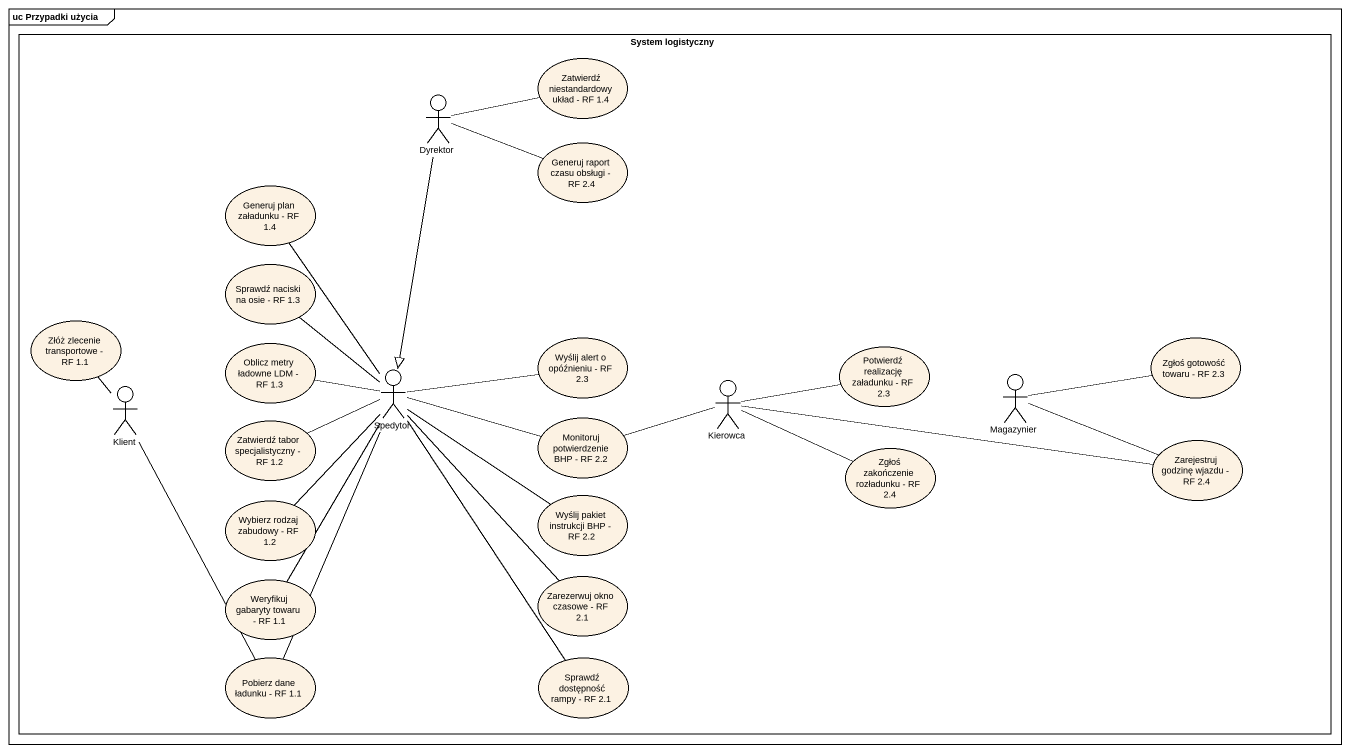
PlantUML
@startuml
mainframe uc Przypadki użycia
rectangle "System logistyczny" as System_logistyczny {
  usecase "Zatwierdź niestandardowy układ - RF 1.4" as Zatwierdź_niestandardowy
  actor Dyrektor
  usecase "Generuj raport czasu obsługi - RF 2.4" as Generuj_raport_czasu
  usecase "Generuj plan załadunku - RF 1.4" as Generuj_plan_załadunku_RF_1
  usecase "Sprawdź naciski na osie - RF 1.3" as Sprawdź_naciski_na_osie_RF
  usecase "Złóż zlecenie transportowe - RF 1.1" as Złóż_zlecenie_transportowe
  usecase "Oblicz metry ładowne LDM - RF 1.3" as Oblicz_metry_ładowne_LDM_RF
  usecase "Wyślij alert o opóźnieniu - RF 2.3" as Wyślij_alert_o_opóźnieniu
  usecase "Zgłoś gotowość towaru - RF 2.3" as Zgłoś_gotowość_towaru_RF_2_3
  actor Spedytor
  actor Kierowca
  usecase "Potwierdź realizację załadunku - RF 2.3" as Potwierdź_realizację
  actor Magazynier
  actor Klient
  usecase "Zatwierdź tabor specjalistyczny - RF 1.2" as Zatwierdź_tabor
  usecase "Monitoruj potwierdzenie BHP - RF 2.2" as Monitoruj_potwierdzenie_BHP
  usecase "Zgłoś zakończenie rozładunku - RF 2.4" as Zgłoś_zakończenie
  usecase "Zarejestruj godzinę wjazdu - RF 2.4" as Zarejestruj_godzinę_wjazdu
  usecase "Wyślij pakiet instrukcji BHP - RF 2.2" as Wyślij_pakiet_instrukcji
  usecase "Wybierz rodzaj zabudowy - RF 1.2" as Wybierz_rodzaj_zabudowy_RF
  usecase "Zarezerwuj okno czasowe - RF 2.1" as Zarezerwuj_okno_czasowe_RF
  usecase "Weryfikuj gabaryty towaru - RF 1.1" as Weryfikuj_gabaryty_towaru
  usecase "Pobierz dane ładunku - RF 1.1" as Pobierz_dane_ładunku_RF_1_1
  usecase "Sprawdź dostępność rampy - RF 2.1" as Sprawdź_dostępność_rampy_RF
}
Dyrektor -right- Zatwierdź_niestandardowy
Dyrektor -right- Generuj_raport_czasu
Dyrektor --|> Spedytor
Spedytor -up- Generuj_plan_załadunku_RF_1
Spedytor -up- Sprawdź_naciski_na_osie_RF
Spedytor -left- Oblicz_metry_ładowne_LDM_RF
Spedytor -right- Wyślij_alert_o_opóźnieniu
Spedytor -left- Zatwierdź_tabor
Spedytor -right- Monitoruj_potwierdzenie_BHP
Spedytor -- Wyślij_pakiet_instrukcji
Spedytor -- Wybierz_rodzaj_zabudowy_RF
Spedytor -- Zarezerwuj_okno_czasowe_RF
Spedytor -- Weryfikuj_gabaryty_towaru
Spedytor -- Pobierz_dane_ładunku_RF_1_1
Spedytor -- Sprawdź_dostępność_rampy_RF
Kierowca -right- Potwierdź_realizację
Kierowca -left- Monitoruj_potwierdzenie_BHP
Kierowca -right- Zgłoś_zakończenie
Kierowca -right- Zarejestruj_godzinę_wjazdu
Magazynier -right- Zgłoś_gotowość_towaru_RF_2_3
Magazynier -right- Zarejestruj_godzinę_wjazdu
Klient -up- Złóż_zlecenie_transportowe
Klient -- Pobierz_dane_ładunku_RF_1_1
@enduml
